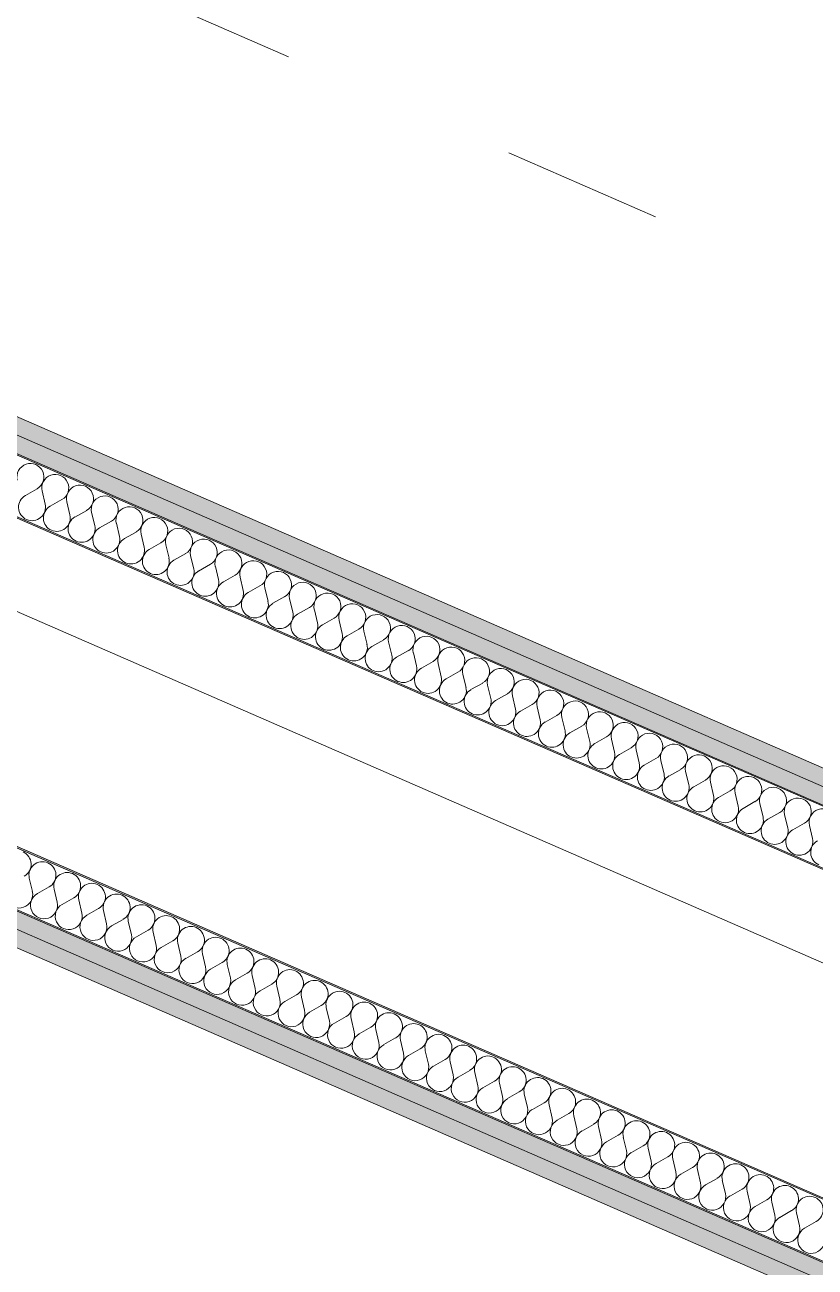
# Model space of a CAD drawing. Header units: millimetres. Extents: x -50172 to 74273, y -80883 to 11206.
# Drawn here: x -41047 to -40351, y -62159 to -61063 of the extents above; entities that cross this region are included whole.
import ezdxf
from ezdxf.enums import TextEntityAlignment as Align

# ---------------------------------------------------------------- set-up
doc = ezdxf.new("R2010")
doc.units = ezdxf.units.MM
doc.header["$MEASUREMENT"] = 0
doc.linetypes.add('Double Dashed', pattern=[1093.611073, 529.166651, -211.666656, 141.111112, -211.666656])
for name, color, linetype in [('A-25-M_Wall_Int', 7, 'Continuous'), ('New_A-15-MG_Structural_Grid_Phase_2', 7, 'Continuous'), ('New_A-20-M_Floor_Slab', 7, 'Continuous'), ('New_A-25-M_Wall_Int', 7, 'Continuous')]:
    doc.layers.add(name, color=color, linetype=linetype)
for name, color, linetype, lineweight in [('A-25-M_Wall_Int_Pen_No__1', 7, 'Continuous', 13), ('A-25-M_Wall_Int_Pen_No__150', 7, 'Continuous', 0), ('New_A-20-M_Floor_Slab_Pen_No__89', 8, 'Continuous', 20), ('New_A-25-M_Wall_Int_Pen_No__1', 7, 'Continuous', 13), ('New_A-25-M_Wall_Int_Pen_No__150', 7, 'Continuous', 0)]:
    doc.layers.add(name, color=color, linetype=linetype, lineweight=lineweight)
for name, color, linetype, lineweight, true_color in [('A-25-M_Wall_Int_Pen_No__107', 7, 'Continuous', 15, 0xa6a6a6), ('A-25-M_Wall_Int_Pen_No__81', 7, 'Continuous', 20, 0x6a6a6a), ('New_A-15-MG_Structural_Grid_Phase_2_Pen_No__222', 7, 'Continuous', 13, 0x65af33), ('New_A-25-M_Wall_Int_Pen_No__107', 7, 'Continuous', 15, 0xa6a6a6), ('New_A-25-M_Wall_Int_Pen_No__81', 7, 'Continuous', 20, 0x6a6a6a)]:
    doc.layers.add(name, color=color, linetype=linetype, lineweight=lineweight, true_color=true_color)
doc.styles.add('GENERATED_STYLE_4', font='')
doc.styles.get('GENERATED_STYLE_4').set_extended_font_data('Swis721 BT')

# ---------------------------------------------------------------- blocks, each defined once
blk = doc.blocks.new('Slab_72_1', base_point=(-42333.3, -61441.2))
at = {"layer": 'New_A-20-M_Floor_Slab_Pen_No__89', "linetype": 'Continuous', "flags": 128}
blk.add_lwpolyline([(-42333.3, -61441.2), (-41972.2, -61401.4), (-41891.3, -61215.9), (-38443.4, -62719.3), (-39389.4, -64888.8), (-38066.6, -65465.6), (-36669.5, -66074.8), (-37137.7, -67148.6), (-37136.7, -67149.1), (-38218.6, -69630.1, -0.146996), (-40926.5, -67202.7, -0.080916), (-41673.9, -65403.7, -0.028315)], format="xyb", close=True, dxfattribs=at)
blk = doc.blocks.new('*X349')
at = {"layer": 'New_A-25-M_Wall_Int_Pen_No__150', "linetype": 'Continuous'}
for p, q in [((-41036.6, -61472.6), (-41046.9, -61478.5)), ((-41032.2, -61474.5), (-41029.5, -61486.1)), ((-41014.8, -61482.1), (-41025.1, -61488)), ((-41010.4, -61484), (-41007.7, -61495.6)), ((-40992.9, -61491.6), (-41003.3, -61497.5)), ((-40988.6, -61493.5), (-40985.8, -61505.1)), ((-40971.1, -61501.1), (-40981.5, -61507)), ((-40966.7, -61503), (-40964, -61514.6)), ((-40949.3, -61510.7), (-40959.6, -61516.5)), ((-40944.9, -61512.6), (-40942.2, -61524.1)), ((-40927.5, -61520.2), (-40937.8, -61526)), ((-40923.1, -61522.1), (-40920.3, -61533.7)), ((-40905.6, -61529.7), (-40916, -61535.6)), ((-40901.3, -61531.6), (-40898.5, -61543.2)), ((-40883.8, -61539.2), (-40894.2, -61545.1)), ((-40879.4, -61541.1), (-40876.7, -61552.7)), ((-40862, -61548.7), (-40872.3, -61554.6)), ((-40857.6, -61550.6), (-40854.9, -61562.2)), ((-40840.2, -61558.2), (-40850.5, -61564.1)), ((-40835.8, -61560.1), (-40833, -61571.7)), ((-40818.3, -61567.7), (-40828.7, -61573.6)), ((-40814, -61569.6), (-40811.2, -61581.2)), ((-40796.5, -61577.3), (-40806.9, -61583.1)), ((-40792.1, -61579.2), (-40789.4, -61590.7)), ((-40774.7, -61586.8), (-40785, -61592.6)), ((-40770.3, -61588.7), (-40767.6, -61600.3)), ((-40752.9, -61596.3), (-40763.2, -61602.2)), ((-40748.5, -61598.2), (-40745.7, -61609.8)), ((-40731, -61605.8), (-40741.4, -61611.7)), ((-40726.7, -61607.7), (-40723.9, -61619.3)), ((-40709.2, -61615.3), (-40719.6, -61621.2)), ((-40704.8, -61617.2), (-40702.1, -61628.8)), ((-40687.4, -61624.8), (-40697.7, -61630.7)), ((-40683, -61626.7), (-40680.3, -61638.3)), ((-40665.5, -61634.3), (-40675.9, -61640.2)), ((-40661.2, -61636.3), (-40658.4, -61647.8)), ((-40643.7, -61643.9), (-40654.1, -61649.7)), ((-40639.4, -61645.8), (-40636.6, -61657.4)), ((-40621.9, -61653.4), (-40632.3, -61659.3)), ((-40617.5, -61655.3), (-40614.8, -61666.9)), ((-40600.1, -61662.9), (-40610.4, -61668.8)), ((-40595.7, -61664.8), (-40593, -61676.4)), ((-40578.2, -61672.4), (-40588.6, -61678.3)), ((-40573.9, -61674.3), (-40571.1, -61685.9)), ((-40556.4, -61681.9), (-40566.8, -61687.8)), ((-40552.1, -61683.8), (-40549.3, -61695.4)), ((-40534.6, -61691.4), (-40544.9, -61697.3)), ((-40530.2, -61693.3), (-40527.5, -61704.9)), ((-40512.8, -61701), (-40523.1, -61706.8)), ((-40508.4, -61702.9), (-40505.7, -61714.4)), ((-40490.9, -61710.5), (-40501.3, -61716.3)), ((-40486.6, -61712.4), (-40483.8, -61724)), ((-40469.1, -61720), (-40479.5, -61725.9)), ((-40464.8, -61721.9), (-40462, -61733.5)), ((-40447.3, -61729.5), (-40457.6, -61735.4)), ((-40442.9, -61731.4), (-40440.2, -61743)), ((-40425.5, -61739), (-40435.8, -61744.9)), ((-40421.1, -61740.9), (-40418.4, -61752.5)), ((-40403.6, -61748.5), (-40414, -61754.4)), ((-40399.3, -61750.4), (-40396.5, -61762)), ((-40381.8, -61758), (-40392.2, -61763.9)), ((-40377.5, -61760), (-40374.7, -61771.5)), ((-40360, -61767.6), (-40370.3, -61773.4)), ((-40355.6, -61769.5), (-40352.9, -61781.1))]:
    blk.add_line(p, q, dxfattribs=at)
for centre, start, end in [((-41042.5, -61462.2), 299.5743, 193.3141), ((-41020.6, -61471.8), 299.5743, 193.3141), ((-40998.8, -61481.3), 299.5743, 193.3141), ((-41041.1, -61488.8), 119.5743, 246.4442), ((-40977, -61490.8), 299.5743, 193.3141), ((-41041.1, -61488.8), 246.4442, 13.3141), ((-41019.2, -61498.3), 119.5743, 246.4442), ((-41019.2, -61498.3), 246.4442, 13.3141), ((-40955.2, -61500.3), 299.5743, 193.3141), ((-40997.4, -61507.8), 119.5743, 246.4442), ((-40997.4, -61507.8), 246.4442, 13.3141), ((-40933.3, -61509.8), 299.5743, 193.3141), ((-40975.6, -61517.4), 119.5743, 246.4442), ((-40975.6, -61517.4), 246.4442, 13.3141), ((-40953.8, -61526.9), 119.5743, 246.4442), ((-40911.5, -61519.3), 299.5743, 193.3141), ((-40889.7, -61528.8), 299.5743, 193.3141), ((-40953.8, -61526.9), 246.4442, 13.3141), ((-40931.9, -61536.4), 119.5743, 246.4442), ((-40867.9, -61538.4), 299.5743, 193.3141), ((-40931.9, -61536.4), 246.4442, 13.3141), ((-40910.1, -61545.9), 119.5743, 246.4442), ((-40846, -61547.9), 299.5743, 193.3141), ((-40910.1, -61545.9), 246.4442, 13.3141), ((-40888.3, -61555.4), 119.5743, 246.4442), ((-40824.2, -61557.4), 299.5743, 193.3141), ((-40888.3, -61555.4), 246.4442, 13.3141), ((-40866.5, -61564.9), 119.5743, 246.4442), ((-40802.4, -61566.9), 299.5743, 193.3141), ((-40866.5, -61564.9), 246.4442, 13.3141), ((-40844.6, -61574.5), 119.5743, 246.4442), ((-40844.6, -61574.5), 246.4442, 13.3141), ((-40780.6, -61576.4), 299.5743, 193.3141), ((-40822.8, -61584), 119.5743, 246.4442), ((-40822.8, -61584), 246.4442, 13.3141), ((-40801, -61593.5), 119.5743, 246.4442), ((-40758.7, -61585.9), 299.5743, 193.3141), ((-40801, -61593.5), 246.4442, 13.3141), ((-40779.2, -61603), 119.5743, 246.4442), ((-40736.9, -61595.4), 299.5743, 193.3141), ((-40715.1, -61605), 299.5743, 193.3141), ((-40779.2, -61603), 246.4442, 13.3141), ((-40757.3, -61612.5), 119.5743, 246.4442), ((-40693.3, -61614.5), 299.5743, 193.3141), ((-40757.3, -61612.5), 246.4442, 13.3141), ((-40735.5, -61622), 119.5743, 246.4442), ((-40671.4, -61624), 299.5743, 193.3141), ((-40735.5, -61622), 246.4442, 13.3141), ((-40713.7, -61631.5), 119.5743, 246.4442), ((-40649.6, -61633.5), 299.5743, 193.3141), ((-40713.7, -61631.5), 246.4442, 13.3141), ((-40691.9, -61641.1), 119.5743, 246.4442), ((-40627.8, -61643), 299.5743, 193.3141), ((-40691.9, -61641.1), 246.4442, 13.3141), ((-40670, -61650.6), 119.5743, 246.4442), ((-40670, -61650.6), 246.4442, 13.3141), ((-40605.9, -61652.5), 299.5743, 193.3141), ((-40648.2, -61660.1), 119.5743, 246.4442), ((-40648.2, -61660.1), 246.4442, 13.3141), ((-40626.4, -61669.6), 119.5743, 246.4442), ((-40584.1, -61662.1), 299.5743, 193.3141), ((-40562.3, -61671.6), 299.5743, 193.3141), ((-40626.4, -61669.6), 246.4442, 13.3141), ((-40604.6, -61679.1), 119.5743, 246.4442), ((-40540.5, -61681.1), 299.5743, 193.3141), ((-40604.6, -61679.1), 246.4442, 13.3141), ((-40582.7, -61688.6), 119.5743, 246.4442), ((-40518.6, -61690.6), 299.5743, 193.3141), ((-40582.7, -61688.6), 246.4442, 13.3141), ((-40560.9, -61698.2), 119.5743, 246.4442), ((-40496.8, -61700.1), 299.5743, 193.3141), ((-40560.9, -61698.2), 246.4442, 13.3141), ((-40539.1, -61707.7), 119.5743, 246.4442), ((-40475, -61709.6), 299.5743, 193.3141), ((-40539.1, -61707.7), 246.4442, 13.3141), ((-40517.2, -61717.2), 119.5743, 246.4442), ((-40517.2, -61717.2), 246.4442, 13.3141), ((-40453.2, -61719.1), 299.5743, 193.3141), ((-40495.4, -61726.7), 119.5743, 246.4442), ((-40495.4, -61726.7), 246.4442, 13.3141), ((-40431.3, -61728.7), 299.5743, 193.3141), ((-40473.6, -61736.2), 119.5743, 246.4442), ((-40473.6, -61736.2), 246.4442, 13.3141), ((-40451.8, -61745.7), 119.5743, 246.4442), ((-40409.5, -61738.2), 299.5743, 193.3141), ((-40387.7, -61747.7), 299.5743, 193.3141), ((-40451.8, -61745.7), 246.4442, 13.3141), ((-40429.9, -61755.2), 119.5743, 246.4442), ((-40365.9, -61757.2), 299.5743, 193.3141), ((-40429.9, -61755.2), 246.4442, 13.3141), ((-40408.1, -61764.8), 119.5743, 246.4442), ((-40344, -61766.7), 299.5743, 193.3141), ((-40408.1, -61764.8), 246.4442, 13.3141), ((-40386.3, -61774.3), 119.5743, 246.4442), ((-40386.3, -61774.3), 246.4442, 13.3141), ((-40364.5, -61783.8), 119.5743, 246.4442), ((-40364.5, -61783.8), 246.4442, 13.3141), ((-40342.6, -61793.3), 119.5743, 246.4442)]:
    blk.add_arc(centre, 11.9, start, end, dxfattribs=at)
blk = doc.blocks.new('Wall_53_1', base_point=(-38372.8, -62578))
at = {"layer": 'New_A-25-M_Wall_Int_Pen_No__107', "linetype": 'Continuous'}
for points in [[(-38699.1, -62435.8), (-45047.7, -59668), (-45053.7, -59681.7), (-38705.1, -62449.5)], [(-38705.1, -62449.5), (-45053.7, -59681.7), (-45059.7, -59695.5), (-38711.1, -62463.3)]]:
    blk.add_hatch(color=256, dxfattribs=at).paths.add_polyline_path(points)
at = {"layer": 'New_A-25-M_Wall_Int_Pen_No__81', "linetype": 'Continuous', "lineweight": 0, "true_color": 0x353535}
for points in [[(-38711.1, -62463.3), (-45059.7, -59695.5), (-45060.1, -59696.4), (-38711.5, -62464.2)], [(-44550.3, -59974.3), (-38731.9, -62510.9), (-38731.5, -62510), (-44549.9, -59973.3)]]:
    blk.add_hatch(color=250, dxfattribs=at).paths.add_polyline_path(points)
at = {"layer": 'New_A-25-M_Wall_Int_Pen_No__1', "linetype": 'Continuous'}
for p, q in [((-38705.1, -62449.5), (-45053.7, -59681.7)), ((-38711.5, -62464.2), (-45060.1, -59696.4)), ((-38711.1, -62463.3), (-45059.7, -59695.5)), ((-38731.5, -62510), (-44549.9, -59973.3))]:
    blk.add_line(p, q, dxfattribs=at)
at = {"layer": 'New_A-25-M_Wall_Int_Pen_No__1', "linetype": 'Continuous', "flags": 128}
for points in [[(-38699.1, -62435.8), (-45047.7, -59668)], [(-44550.3, -59974.3), (-38731.9, -62510.9)]]:
    blk.add_lwpolyline(points, dxfattribs=at)
at = {"layer": 'New_A-25-M_Wall_Int', "color": 250, "lineweight": 50, "true_color": 0x2a2a2a}
blk.add_blockref('*X349', (0, 0), dxfattribs=at)
blk = doc.blocks.new('*X404')
at = {"layer": 'A-25-M_Wall_Int_Pen_No__150', "linetype": 'Continuous'}
for p, q in [((-41040.8, -61827.7), (-41043.5, -61816.1)), ((-41036.4, -61829.6), (-41026.1, -61823.7)), ((-41019, -61837.2), (-41021.7, -61825.6)), ((-41014.6, -61839.1), (-41004.2, -61833.2)), ((-40997.1, -61846.7), (-40999.9, -61835.1)), ((-40992.8, -61848.6), (-40982.4, -61842.7)), ((-40975.3, -61856.2), (-40978.1, -61844.6)), ((-40970.9, -61858.1), (-40960.6, -61852.3)), ((-40953.5, -61865.7), (-40956.2, -61854.2)), ((-40949.1, -61867.7), (-40938.8, -61861.8)), ((-40931.7, -61875.3), (-40934.4, -61863.7)), ((-40927.3, -61877.2), (-40916.9, -61871.3)), ((-40909.8, -61884.8), (-40912.6, -61873.2)), ((-40905.5, -61886.7), (-40895.1, -61880.8)), ((-40888, -61894.3), (-40890.8, -61882.7)), ((-40883.6, -61896.2), (-40873.3, -61890.3)), ((-40866.2, -61903.8), (-40868.9, -61892.2)), ((-40861.8, -61905.7), (-40851.5, -61899.8)), ((-40844.4, -61913.3), (-40847.1, -61901.7)), ((-40840, -61915.2), (-40829.6, -61909.4)), ((-40822.5, -61922.8), (-40825.3, -61911.3)), ((-40818.2, -61924.8), (-40807.8, -61918.9)), ((-40800.7, -61932.4), (-40803.5, -61920.8)), ((-40796.3, -61934.3), (-40786, -61928.4)), ((-40778.9, -61941.9), (-40781.6, -61930.3)), ((-40774.5, -61943.8), (-40764.2, -61937.9)), ((-40757.1, -61951.4), (-40759.8, -61939.8)), ((-40752.7, -61953.3), (-40742.3, -61947.4)), ((-40735.2, -61960.9), (-40738, -61949.3)), ((-40730.9, -61962.8), (-40720.5, -61956.9)), ((-40713.4, -61970.4), (-40716.2, -61958.8)), ((-40709.1, -61972.3), (-40698.7, -61966.5)), ((-40691.6, -61979.9), (-40694.3, -61968.4)), ((-40687.2, -61981.9), (-40676.9, -61976)), ((-40669.8, -61989.5), (-40672.5, -61977.9)), ((-40665.4, -61991.4), (-40655, -61985.5)), ((-40647.9, -61999), (-40650.7, -61987.4)), ((-40643.6, -62000.9), (-40633.2, -61995)), ((-40626.1, -62008.5), (-40628.9, -61996.9)), ((-40621.8, -62010.4), (-40611.4, -62004.5)), ((-40604.3, -62018), (-40607, -62006.4)), ((-40599.9, -62019.9), (-40589.6, -62014)), ((-40582.5, -62027.5), (-40585.2, -62015.9)), ((-40578.1, -62029.4), (-40567.7, -62023.6)), ((-40560.6, -62037), (-40563.4, -62025.5)), ((-40556.3, -62039), (-40545.9, -62033.1)), ((-40538.8, -62046.6), (-40541.6, -62035)), ((-40534.5, -62048.5), (-40524.1, -62042.6)), ((-40517, -62056.1), (-40519.7, -62044.5)), ((-40512.6, -62058), (-40502.3, -62052.1)), ((-40495.2, -62065.6), (-40497.9, -62054)), ((-40490.8, -62067.5), (-40480.4, -62061.6)), ((-40473.3, -62075.1), (-40476.1, -62063.5)), ((-40469, -62077), (-40458.6, -62071.1)), ((-40451.5, -62084.6), (-40454.3, -62073)), ((-40447.2, -62086.5), (-40436.8, -62080.7)), ((-40429.7, -62094.1), (-40432.4, -62082.6)), ((-40425.3, -62096.1), (-40415, -62090.2)), ((-40407.9, -62103.7), (-40410.6, -62092.1)), ((-40403.5, -62105.6), (-40393.1, -62099.7)), ((-40386, -62113.2), (-40388.8, -62101.6)), ((-40381.7, -62115.1), (-40371.3, -62109.2)), ((-40364.2, -62122.7), (-40367, -62111.1)), ((-40359.9, -62124.6), (-40349.5, -62118.7))]:
    blk.add_line(p, q, dxfattribs=at)
for centre, start, end in [((-41053.8, -61803.8), 299.5705, 66.4404), ((-41031.9, -61813.4), 66.4404, 193.3103), ((-41031.9, -61813.4), 299.5705, 66.4404), ((-41010.1, -61822.9), 66.4404, 193.3103), ((-41010.1, -61822.9), 299.5705, 66.4404), ((-41052.4, -61830.4), 119.5705, 13.3103), ((-40988.3, -61832.4), 66.4404, 193.3103), ((-40988.3, -61832.4), 299.5705, 66.4404), ((-41030.5, -61839.9), 119.5705, 13.3103), ((-40966.5, -61841.9), 66.4404, 193.3103), ((-40966.5, -61841.9), 299.5705, 66.4404), ((-41008.7, -61849.5), 119.5705, 13.3103), ((-40944.6, -61851.4), 66.4404, 193.3103), ((-40944.6, -61851.4), 299.5705, 66.4404), ((-40986.9, -61859), 119.5705, 13.3103), ((-40922.8, -61860.9), 66.4404, 193.3103), ((-40922.8, -61860.9), 299.5705, 66.4404), ((-40965.1, -61868.5), 119.5705, 13.3103), ((-40943.2, -61878), 119.5705, 13.3103), ((-40901, -61870.5), 66.4404, 193.3103), ((-40901, -61870.5), 299.5705, 66.4404), ((-40879.2, -61880), 66.4404, 193.3103), ((-40921.4, -61887.5), 119.5705, 13.3103), ((-40879.2, -61880), 299.5705, 66.4404), ((-40857.3, -61889.5), 66.4404, 193.3103), ((-40857.3, -61889.5), 299.5705, 66.4404), ((-40899.6, -61897), 119.5705, 13.3103), ((-40835.5, -61899), 66.4404, 193.3103), ((-40835.5, -61899), 299.5705, 66.4404), ((-40877.8, -61906.6), 119.5705, 13.3103), ((-40813.7, -61908.5), 66.4404, 193.3103), ((-40813.7, -61908.5), 299.5705, 66.4404), ((-40855.9, -61916.1), 119.5705, 13.3103), ((-40791.9, -61918), 66.4404, 193.3103), ((-40791.9, -61918), 299.5705, 66.4404), ((-40834.1, -61925.6), 119.5705, 13.3103), ((-40770, -61927.6), 66.4404, 193.3103), ((-40770, -61927.6), 299.5705, 66.4404), ((-40812.3, -61935.1), 119.5705, 13.3103), ((-40748.2, -61937.1), 66.4404, 193.3103), ((-40748.2, -61937.1), 299.5705, 66.4404), ((-40790.5, -61944.6), 119.5705, 13.3103), ((-40768.6, -61954.1), 119.5705, 13.3103), ((-40726.4, -61946.6), 66.4404, 193.3103), ((-40726.4, -61946.6), 299.5705, 66.4404), ((-40704.6, -61956.1), 66.4404, 193.3103), ((-40746.8, -61963.7), 119.5705, 13.3103), ((-40704.6, -61956.1), 299.5705, 66.4404), ((-40682.7, -61965.6), 66.4404, 193.3103), ((-40682.7, -61965.6), 299.5705, 66.4404), ((-40725, -61973.2), 119.5705, 13.3103), ((-40660.9, -61975.1), 66.4404, 193.3103), ((-40660.9, -61975.1), 299.5705, 66.4404), ((-40703.2, -61982.7), 119.5705, 13.3103), ((-40639.1, -61984.7), 66.4404, 193.3103), ((-40639.1, -61984.7), 299.5705, 66.4404), ((-40681.4, -61992.2), 119.5705, 13.3103), ((-40617.3, -61994.2), 66.4404, 193.3103), ((-40617.3, -61994.2), 299.5705, 66.4404), ((-40659.5, -62001.7), 119.5705, 13.3103), ((-40595.4, -62003.7), 66.4404, 193.3103), ((-40595.4, -62003.7), 299.5705, 66.4404), ((-40637.7, -62011.2), 119.5705, 13.3103), ((-40615.9, -62020.8), 119.5705, 13.3103), ((-40573.6, -62013.2), 66.4404, 193.3103), ((-40573.6, -62013.2), 299.5705, 66.4404), ((-40594.1, -62030.3), 119.5705, 13.3103), ((-40551.8, -62022.7), 66.4404, 193.3103), ((-40551.8, -62022.7), 299.5705, 66.4404), ((-40530, -62032.2), 66.4404, 193.3103), ((-40530, -62032.2), 299.5705, 66.4404), ((-40572.2, -62039.8), 119.5705, 13.3103), ((-40508.1, -62041.8), 66.4404, 193.3103), ((-40508.1, -62041.8), 299.5705, 66.4404), ((-40550.4, -62049.3), 119.5705, 13.3103), ((-40486.3, -62051.3), 66.4404, 193.3103), ((-40486.3, -62051.3), 299.5705, 66.4404), ((-40528.6, -62058.8), 119.5705, 13.3103), ((-40464.5, -62060.8), 66.4404, 193.3103), ((-40464.5, -62060.8), 299.5705, 66.4404), ((-40506.8, -62068.3), 119.5705, 13.3103), ((-40442.7, -62070.3), 66.4404, 193.3103), ((-40442.7, -62070.3), 299.5705, 66.4404), ((-40484.9, -62077.9), 119.5705, 13.3103), ((-40420.8, -62079.8), 66.4404, 193.3103), ((-40420.8, -62079.8), 299.5705, 66.4404), ((-40463.1, -62087.4), 119.5705, 13.3103), ((-40441.3, -62096.9), 119.5705, 13.3103), ((-40399, -62089.3), 66.4404, 193.3103), ((-40399, -62089.3), 299.5705, 66.4404), ((-40377.2, -62098.9), 66.4404, 193.3103), ((-40419.5, -62106.4), 119.5705, 13.3103), ((-40377.2, -62098.9), 299.5705, 66.4404), ((-40355.4, -62108.4), 66.4404, 193.3103), ((-40355.4, -62108.4), 299.5705, 66.4404), ((-40397.6, -62115.9), 119.5705, 13.3103), ((-40375.8, -62125.4), 119.5705, 13.3103), ((-40354, -62135), 119.5705, 13.3103)]:
    blk.add_arc(centre, 11.9, start, end, dxfattribs=at)
blk = doc.blocks.new('Wall_93_1', base_point=(-38544.6, -62972))
at = {"layer": 'A-25-M_Wall_Int_Pen_No__107', "linetype": 'Continuous'}
for points in [[(-41668.7, -61593.4), (-41668.6, -61593.5), (-38538.6, -62958.3), (-38532.6, -62944.5), (-41670.7, -61576.2, 0.000117)], [(-41650.7, -61617.6), (-38544.6, -62972), (-38538.6, -62958.3), (-41652.7, -61600.4, 0.000117)]]:
    blk.add_hatch(color=256, dxfattribs=at).paths.add_polyline_path(points)
at = {"layer": 'A-25-M_Wall_Int_Pen_No__81', "linetype": 'Continuous', "lineweight": 0, "true_color": 0x353535}
for points in [[(-41747.5, -61487.1), (-38512.2, -62897.8), (-38511.8, -62896.9), (-41747.6, -61485.9)], [(-41686.6, -61569.2), (-41686.5, -61569.3), (-38532.6, -62944.5), (-38532.2, -62943.6), (-41686.7, -61568.1)]]:
    blk.add_hatch(color=250, dxfattribs=at).paths.add_polyline_path(points)
at = {"layer": 'A-25-M_Wall_Int_Pen_No__1', "linetype": 'Continuous'}
for p, q in [((-41747.5, -61487.1), (-38512.2, -62897.8)), ((-41687.7, -61567.7), (-38532.2, -62943.6)), ((-41686.5, -61569.3), (-38532.6, -62944.5)), ((-41668.6, -61593.5), (-38538.6, -62958.3))]:
    blk.add_line(p, q, dxfattribs=at)
at = {"layer": 'A-25-M_Wall_Int_Pen_No__1', "linetype": 'Continuous', "flags": 128}
for points in [[(-38511.8, -62896.9), (-41748.7, -61485.4)], [(-41650.7, -61617.6), (-38544.6, -62972)]]:
    blk.add_lwpolyline(points, dxfattribs=at)
at = {"layer": 'A-25-M_Wall_Int', "color": 250, "lineweight": 50, "true_color": 0x2a2a2a}
blk.add_blockref('*X404', (0, 0), dxfattribs=at)
blk = doc.blocks.new('Standard grid marker_6')
at = {"layer": 'New_A-15-MG_Structural_Grid_Phase_2_Pen_No__222', "linetype": 'Double Dashed'}
blk.add_line((705.1, 0), (12883.5, 0), dxfattribs=at)
at = {"layer": 'New_A-15-MG_Structural_Grid_Phase_2_Pen_No__222', "style": 'GENERATED_STYLE_4'}
blk.add_attdef('AC_MarkerText_1', text='', height=350, rotation=360, dxfattribs=at).set_placement((-500, 43.4), align=Align.MIDDLE_CENTER)

msp = doc.modelspace()

# ---------------------------------------------------------------- block references
at = {"layer": 'A-25-M_Wall_Int', "color": 250, "lineweight": 50, "true_color": 0x2a2a2a}
msp.add_blockref('Wall_93_1', (-38544.6, -62972), dxfattribs=at)
at = {"layer": 'New_A-15-MG_Structural_Grid_Phase_2', "color": 8, "linetype": 'Continuous', "lineweight": 15, "zscale": 1000, "rotation": 336.440411583993}
msp.add_blockref('Standard grid marker_6', (-47960.9, -57975.6), dxfattribs=at)
at = {"layer": 'New_A-20-M_Floor_Slab', "color": 8, "linetype": 'Continuous', "lineweight": 20}
msp.add_blockref('Slab_72_1', (-42333.3, -61441.2), dxfattribs=at)
at = {"layer": 'New_A-25-M_Wall_Int', "color": 250, "lineweight": 50, "true_color": 0x2a2a2a}
msp.add_blockref('Wall_53_1', (-38372.8, -62578), dxfattribs=at)

doc.saveas('drawing.dxf')
